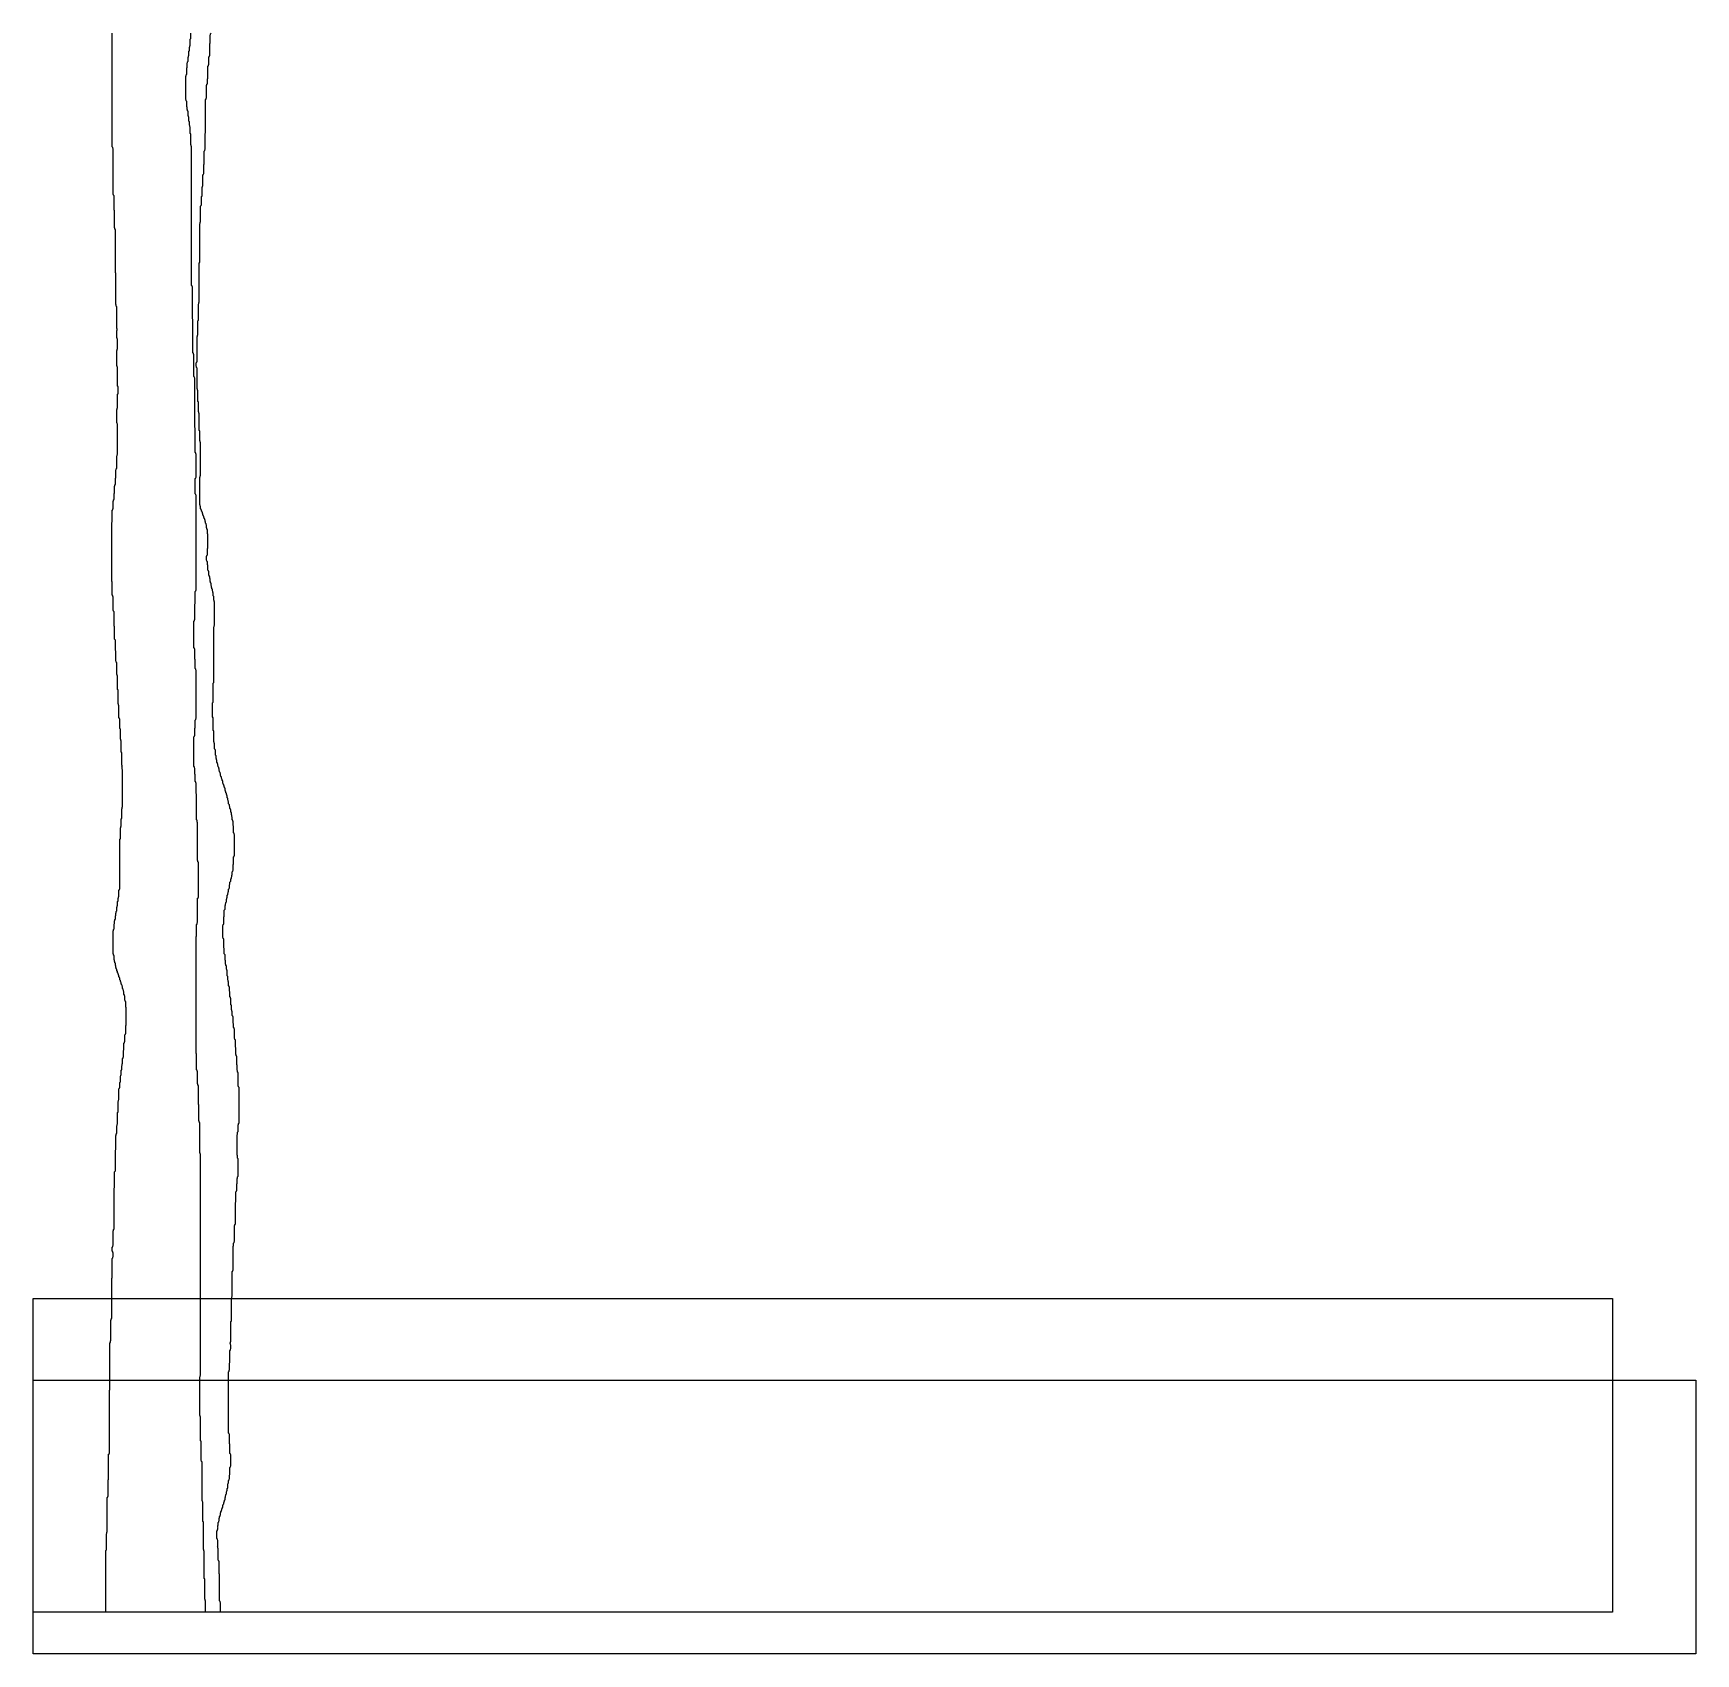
# Model space of a CAD drawing. Header units: metres. Extents: x -303 to 3381, y -92 to 3499.
import ezdxf

# ---------------------------------------------------------------- set-up
doc = ezdxf.new("R2010")
doc.units = ezdxf.units.M
for name, color, linetype in [('Curve_Exist', 63, 'Continuous'), ('CuttingCurve_A', 10, 'Continuous'), ('CuttingCurve_B', 30, 'Continuous'), ('Image', 191, 'Continuous'), ('Solution', 191, 'Continuous')]:
    doc.layers.add(name, color=color, linetype=linetype)
picture_1 = doc.add_image_def('image1.jpg', size_in_pixel=(3684.210526, 606))
picture_2 = doc.add_image_def('image2.png', size_in_pixel=(3500, 695))

msp = doc.modelspace()

# ---------------------------------------------------------------- linework, layer by layer
at = {"layer": 'Curve_Exist'}
for points in [[(-142, 0), (-142, 137), (-141, 138), (-141, 174), (-140, 175), (-140, 177), (-139, 178), (-139, 254), (-138, 255), (-138, 256), (-137, 257), (-137, 293), (-136, 294), (-136, 350), (-134, 352), (-134, 492), (-133, 493), (-133, 597), (-132, 598), (-132, 601), (-131, 602), (-131, 647), (-130, 648), (-130, 650), (-129, 651), (-129, 740), (-128, 741), (-128, 784), (-127, 785), (-127, 787), (-126, 788), (-126, 796), (-127, 797), (-127, 799), (-128, 800), (-128, 809), (-127, 810), (-127, 812), (-126, 813), (-126, 845), (-125, 846), (-125, 848), (-124, 849), (-124, 940), (-123, 941), (-123, 976), (-121, 978), (-121, 1024), (-120, 1025), (-120, 1056), (-119, 1057), (-119, 1060), (-118, 1061), (-118, 1078), (-117, 1079), (-117, 1081), (-116, 1082), (-116, 1107), (-115, 1108), (-115, 1132), (-114, 1133), (-114, 1135), (-113, 1136), (-113, 1160), (-112, 1161), (-112, 1162), (-111, 1163), (-111, 1174), (-110, 1175), (-110, 1188), (-109, 1189), (-109, 1190), (-108, 1191), (-108, 1201), (-107, 1202), (-107, 1211), (-106, 1212), (-106, 1215), (-105, 1216), (-105, 1227), (-104, 1228), (-104, 1230), (-103, 1231), (-103, 1245), (-102, 1246), (-102, 1261), (-101, 1262), (-101, 1264), (-100, 1265), (-100, 1279), (-99, 1280), (-99, 1281), (-98, 1282), (-98, 1300), (-97, 1301), (-97, 1340), (-98, 1341), (-98, 1353), (-99, 1354), (-99, 1355), (-100, 1356), (-100, 1365), (-101, 1366), (-101, 1368), (-102, 1369), (-102, 1375), (-103, 1376), (-103, 1378), (-104, 1379), (-104, 1381), (-105, 1382), (-105, 1386), (-106, 1387), (-106, 1389), (-107, 1390), (-107, 1391), (-108, 1392), (-108, 1395), (-109, 1396), (-109, 1397), (-110, 1398), (-110, 1400), (-111, 1401), (-111, 1405), (-112, 1406), (-112, 1407), (-113, 1408), (-113, 1411), (-114, 1412), (-114, 1413), (-115, 1414), (-115, 1416), (-116, 1417), (-116, 1420), (-118, 1422), (-118, 1425), (-119, 1426), (-119, 1428), (-120, 1429), (-120, 1432), (-121, 1433), (-121, 1438), (-122, 1439), (-122, 1441), (-123, 1442), (-123, 1445), (-124, 1446), (-124, 1455), (-125, 1456), (-125, 1458), (-126, 1459), (-126, 1510), (-125, 1511), (-125, 1513), (-124, 1514), (-124, 1525), (-123, 1526), (-123, 1532), (-122, 1533), (-122, 1535), (-121, 1536), (-121, 1543), (-120, 1544), (-120, 1549), (-119, 1550), (-119, 1553), (-118, 1554), (-118, 1562), (-117, 1563), (-117, 1565), (-116, 1566), (-116, 1575), (-115, 1576), (-115, 1582), (-114, 1583), (-114, 1585), (-113, 1586), (-113, 1600), (-112, 1601), (-112, 1602), (-111, 1603), (-111, 1713), (-110, 1714), (-110, 1738), (-109, 1739), (-109, 1741), (-108, 1742), (-108, 1758), (-107, 1759), (-107, 1780), (-106, 1781), (-106, 1784), (-105, 1785), (-105, 1867), (-106, 1868), (-106, 1872), (-107, 1873), (-106, 1874), (-106, 1876), (-107, 1877), (-107, 1905), (-108, 1906), (-108, 1931), (-109, 1932), (-109, 1934), (-110, 1935), (-110, 1957), (-111, 1958), (-111, 1979), (-112, 1980), (-112, 1981), (-113, 1982), (-113, 2009), (-114, 2010), (-114, 2012), (-115, 2013), (-115, 2044), (-116, 2045), (-116, 2075), (-117, 2076), (-117, 2077), (-118, 2078), (-118, 2104), (-119, 2105), (-119, 2107), (-120, 2108), (-120, 2130), (-121, 2131), (-121, 2154), (-123, 2156), (-123, 2184), (-124, 2185), (-124, 2217), (-125, 2218), (-125, 2219), (-126, 2220), (-126, 2250), (-127, 2251), (-127, 2253), (-128, 2254), (-128, 2283), (-129, 2284), (-129, 2415), (-128, 2416), (-128, 2442), (-127, 2443), (-127, 2445), (-126, 2446), (-126, 2462), (-125, 2463), (-125, 2465), (-124, 2466), (-124, 2479), (-123, 2480), (-123, 2495), (-122, 2496), (-122, 2498), (-121, 2499), (-121, 2513), (-120, 2514), (-120, 2531), (-119, 2532), (-119, 2534), (-118, 2535), (-118, 2562), (-117, 2563), (-117, 2565), (-116, 2566), (-116, 2633), (-117, 2634), (-117, 2635), (-118, 2636), (-118, 2665), (-117, 2666), (-117, 2668), (-116, 2669), (-116, 2699), (-115, 2700), (-115, 2716), (-116, 2717), (-116, 2759), (-117, 2760), (-117, 2761), (-118, 2762), (-118, 2796), (-117, 2797), (-117, 2799), (-116, 2800), (-116, 2821), (-117, 2822), (-117, 2823), (-118, 2824), (-118, 2840), (-117, 2841), (-117, 2844), (-118, 2845), (-118, 2893), (-119, 2894), (-119, 2897), (-120, 2898), (-120, 2967), (-121, 2968), (-121, 3064), (-122, 3065), (-122, 3067), (-123, 3068), (-123, 3106), (-124, 3107), (-124, 3139), (-125, 3140), (-125, 3141), (-126, 3142), (-126, 3243), (-127, 3244), (-127, 3246), (-128, 3247), (-128, 3499)], [(112, 0), (112, 21), (111, 22), (111, 24), (110, 25), (110, 84), (109, 85), (109, 112), (108, 113), (108, 114), (107, 115), (107, 141), (106, 142), (106, 145), (105, 146), (106, 147), (106, 159), (105, 160), (105, 162), (104, 163), (104, 180), (105, 181), (105, 183), (106, 184), (106, 186), (105, 187), (106, 188), (106, 192), (107, 193), (107, 199), (108, 200), (108, 202), (109, 203), (109, 208), (110, 209), (110, 212), (111, 213), (111, 215), (112, 216), (112, 220), (113, 221), (113, 223), (114, 224), (114, 226), (115, 227), (115, 229), (116, 230), (116, 231), (117, 232), (117, 237), (118, 238), (118, 239), (119, 240), (119, 243), (120, 244), (120, 245), (121, 246), (121, 248), (122, 249), (122, 254), (123, 255), (123, 258), (124, 259), (124, 261), (125, 262), (125, 267), (126, 268), (126, 269), (127, 270), (127, 274), (128, 275), (128, 284), (129, 285), (129, 286), (130, 287), (130, 292), (131, 293), (131, 295), (132, 296), (132, 304), (133, 305), (133, 321), (134, 322), (134, 323), (135, 324), (135, 349), (134, 350), (134, 351), (133, 352), (133, 372), (132, 373), (132, 394), (131, 395), (131, 396), (130, 397), (130, 533), (131, 534), (131, 536), (132, 537), (132, 552), (133, 553), (133, 580), (134, 581), (134, 583), (135, 584), (135, 592), (134, 593), (134, 595), (133, 596), (134, 597), (134, 599), (135, 600), (135, 644), (136, 645), (136, 696), (137, 697), (137, 699), (138, 700), (138, 755), (139, 756), (139, 757), (140, 758), (140, 811), (141, 812), (141, 818), (142, 819), (142, 821), (143, 822), (143, 857), (144, 858), (144, 859), (145, 860), (145, 908), (146, 909), (146, 931), (147, 932), (147, 933), (148, 934), (148, 949), (149, 950), (149, 961), (150, 962), (150, 965), (151, 966), (151, 1005), (150, 1006), (150, 1012), (149, 1013), (149, 1058), (150, 1059), (150, 1064), (151, 1065), (151, 1080), (152, 1081), (152, 1083), (153, 1084), (153, 1163), (152, 1164), (152, 1165), (151, 1166), (151, 1196), (150, 1197), (150, 1200), (149, 1201), (149, 1212), (148, 1213), (148, 1232), (147, 1233), (147, 1235), (146, 1236), (146, 1251), (145, 1252), (145, 1268), (144, 1269), (144, 1270), (143, 1271), (143, 1292), (142, 1293), (142, 1295), (141, 1296), (141, 1304), (140, 1305), (140, 1319), (139, 1320), (139, 1321), (138, 1322), (138, 1331), (137, 1332), (137, 1334), (136, 1335), (136, 1345), (135, 1346), (135, 1360), (134, 1361), (134, 1363), (133, 1364), (133, 1375), (132, 1376), (132, 1385), (131, 1386), (131, 1387), (130, 1388), (130, 1397), (129, 1398), (129, 1400), (128, 1401), (128, 1409), (127, 1410), (127, 1422), (126, 1423), (126, 1424), (125, 1425), (125, 1432), (124, 1433), (124, 1435), (123, 1436), (123, 1444), (122, 1445), (122, 1457), (120, 1459), (120, 1471), (119, 1472), (119, 1492), (118, 1493), (118, 1494), (117, 1495), (117, 1522), (118, 1523), (118, 1524), (119, 1525), (119, 1541), (120, 1542), (120, 1556), (122, 1558), (122, 1566), (123, 1567), (123, 1570), (124, 1571), (124, 1573), (125, 1574), (125, 1580), (126, 1581), (126, 1583), (127, 1584), (127, 1589), (128, 1590), (128, 1593), (129, 1594), (129, 1596), (130, 1597), (130, 1602), (131, 1603), (131, 1604), (132, 1605), (132, 1612), (133, 1613), (133, 1618), (135, 1620), (135, 1625), (136, 1626), (136, 1629), (137, 1630), (137, 1633), (138, 1634), (138, 1641), (139, 1642), (139, 1643), (140, 1644), (140, 1657), (141, 1658), (141, 1674), (142, 1675), (142, 1676), (143, 1677), (143, 1723), (142, 1724), (142, 1726), (141, 1727), (141, 1742), (140, 1743), (140, 1752), (139, 1753), (139, 1755), (138, 1756), (138, 1762), (137, 1763), (137, 1766), (136, 1767), (136, 1772), (135, 1773), (135, 1778), (134, 1779), (134, 1780), (133, 1781), (133, 1785), (132, 1786), (132, 1789), (130, 1791), (130, 1796), (129, 1797), (129, 1799), (128, 1800), (128, 1804), (127, 1805), (127, 1809), (126, 1810), (126, 1811), (125, 1812), (125, 1815), (124, 1816), (124, 1818), (123, 1819), (123, 1820), (122, 1821), (122, 1826), (121, 1827), (121, 1828), (120, 1829), (120, 1831), (119, 1832), (119, 1834), (118, 1835), (118, 1836), (117, 1837), (117, 1842), (116, 1843), (116, 1845), (115, 1846), (115, 1847), (114, 1848), (114, 1851), (113, 1852), (113, 1853), (112, 1854), (112, 1858), (111, 1859), (111, 1861), (110, 1862), (110, 1864), (109, 1865), (109, 1869), (108, 1870), (108, 1872), (107, 1873), (107, 1875), (106, 1876), (106, 1879), (105, 1880), (105, 1882), (104, 1883), (104, 1888), (103, 1889), (103, 1891), (102, 1892), (102, 1898), (101, 1899), (101, 1910), (100, 1911), (100, 1912), (99, 1913), (99, 1925), (98, 1926), (98, 1928), (97, 1929), (97, 1953), (96, 1954), (96, 1982), (94, 1984), (94, 2015), (96, 2017), (96, 2059), (97, 2060), (97, 2183), (98, 2184), (98, 2186), (99, 2187), (99, 2239), (98, 2240), (98, 2242), (97, 2243), (97, 2251), (96, 2252), (96, 2259), (95, 2260), (95, 2262), (94, 2263), (94, 2267), (93, 2268), (93, 2270), (92, 2271), (92, 2274), (91, 2275), (91, 2280), (90, 2281), (90, 2283), (89, 2284), (89, 2290), (88, 2291), (88, 2295), (87, 2296), (87, 2297), (86, 2298), (86, 2306), (85, 2307), (85, 2308), (84, 2309), (84, 2320), (83, 2321), (83, 2328), (82, 2329), (82, 2330), (81, 2331), (81, 2340), (82, 2341), (82, 2342), (83, 2343), (83, 2357), (84, 2358), (84, 2389), (83, 2390), (83, 2399), (82, 2400), (82, 2402), (81, 2403), (81, 2409), (80, 2410), (80, 2412), (79, 2413), (79, 2416), (78, 2417), (78, 2420), (77, 2421), (77, 2423), (76, 2424), (76, 2425), (75, 2426), (75, 2428), (74, 2429), (74, 2430), (73, 2431), (73, 2434), (72, 2435), (72, 2437), (71, 2438), (71, 2439), (70, 2440), (70, 2442), (69, 2443), (69, 2444), (68, 2445), (68, 2450), (67, 2451), (67, 2453), (66, 2454), (66, 2515), (67, 2516), (67, 2518), (68, 2519), (68, 2592), (67, 2593), (67, 2595), (66, 2596), (66, 2618), (65, 2619), (65, 2656), (64, 2657), (64, 2659), (63, 2660), (63, 2682), (62, 2683), (62, 2707), (61, 2708), (61, 2710), (60, 2711), (60, 2757), (59, 2758), (59, 2760), (58, 2761), (58, 2768), (59, 2769), (59, 2770), (60, 2771), (60, 2827), (61, 2828), (61, 2830), (62, 2831), (62, 2862), (63, 2863), (63, 2899), (64, 2900), (64, 2902), (65, 2903), (65, 2990), (66, 2991), (66, 3077), (67, 3078), (67, 3080), (68, 3081), (68, 3116), (69, 3117), (69, 3118), (70, 3119), (70, 3137), (71, 3138), (71, 3158), (72, 3159), (72, 3160), (73, 3161), (73, 3185), (74, 3186), (74, 3187), (75, 3188), (75, 3208), (76, 3209), (76, 3238), (77, 3239), (77, 3241), (78, 3242), (78, 3277), (79, 3278), (79, 3352), (80, 3353), (80, 3355), (81, 3356), (81, 3384), (82, 3385), (82, 3386), (83, 3387), (83, 3398), (84, 3399), (84, 3426), (85, 3427), (85, 3429), (86, 3430), (86, 3446), (87, 3447), (87, 3448), (88, 3449), (88, 3476), (89, 3477), (89, 3495), (90, 3496), (90, 3498), (91, 3499)]]:
    msp.add_lwpolyline(points, dxfattribs=at)
at = {"layer": 'CuttingCurve_A'}
msp.add_lwpolyline([(-142, 0), (-142, 137), (-141, 138), (-141, 174), (-140, 175), (-140, 177), (-139, 178), (-139, 254), (-138, 255), (-138, 256), (-137, 257), (-137, 293), (-136, 294), (-136, 350), (-134, 352), (-134, 492), (-133, 493), (-133, 597), (-132, 598), (-132, 601), (-131, 602), (-131, 647), (-130, 648), (-130, 650), (-129, 651), (-129, 740), (-128, 741), (-128, 784), (-127, 785), (-127, 787), (-126, 788), (-126, 796), (-127, 797), (-127, 799), (-128, 800), (-128, 809), (-127, 810), (-127, 812), (-126, 813), (-126, 845), (-125, 846), (-125, 848), (-124, 849), (-124, 940), (-123, 941), (-123, 976), (-121, 978), (-121, 1024), (-120, 1025), (-120, 1056), (-119, 1057), (-119, 1060), (-118, 1061), (-118, 1078), (-117, 1079), (-117, 1081), (-116, 1082), (-116, 1107), (-115, 1108), (-115, 1132), (-114, 1133), (-114, 1135), (-113, 1136), (-113, 1160), (-112, 1161), (-112, 1162), (-111, 1163), (-111, 1174), (-110, 1175), (-110, 1188), (-109, 1189), (-109, 1190), (-108, 1191), (-108, 1201), (-107, 1202), (-107, 1211), (-106, 1212), (-106, 1215), (-105, 1216), (-105, 1227), (-104, 1228), (-104, 1230), (-103, 1231), (-103, 1245), (-102, 1246), (-102, 1261), (-101, 1262), (-101, 1264), (-100, 1265), (-100, 1279), (-99, 1280), (-99, 1281), (-98, 1282), (-98, 1300), (-97, 1301), (-97, 1340), (-98, 1341), (-98, 1353), (-99, 1354), (-99, 1355), (-100, 1356), (-100, 1365), (-101, 1366), (-101, 1368), (-102, 1369), (-102, 1375), (-103, 1376), (-103, 1378), (-104, 1379), (-104, 1381), (-105, 1382), (-105, 1386), (-106, 1387), (-106, 1389), (-107, 1390), (-107, 1391), (-108, 1392), (-108, 1395), (-109, 1396), (-109, 1397), (-110, 1398), (-110, 1400), (-111, 1401), (-111, 1405), (-112, 1406), (-112, 1407), (-113, 1408), (-113, 1411), (-114, 1412), (-114, 1413), (-115, 1414), (-115, 1416), (-116, 1417), (-116, 1420), (-118, 1422), (-118, 1425), (-119, 1426), (-119, 1428), (-120, 1429), (-120, 1432), (-121, 1433), (-121, 1438), (-122, 1439), (-122, 1441), (-123, 1442), (-123, 1445), (-124, 1446), (-124, 1455), (-125, 1456), (-125, 1458), (-126, 1459), (-126, 1510), (-125, 1511), (-125, 1513), (-124, 1514), (-124, 1525), (-123, 1526), (-123, 1532), (-122, 1533), (-122, 1535), (-121, 1536), (-121, 1543), (-120, 1544), (-120, 1549), (-119, 1550), (-119, 1553), (-118, 1554), (-118, 1562), (-117, 1563), (-117, 1565), (-116, 1566), (-116, 1575), (-115, 1576), (-115, 1582), (-114, 1583), (-114, 1585), (-113, 1586), (-113, 1600), (-112, 1601), (-112, 1602), (-111, 1603), (-111, 1713), (-110, 1714), (-110, 1738), (-109, 1739), (-109, 1741), (-108, 1742), (-108, 1758), (-107, 1759), (-107, 1780), (-106, 1781), (-106, 1784), (-105, 1785), (-105, 1867), (-106, 1868), (-106, 1872), (-107, 1873), (-106, 1874), (-106, 1876), (-107, 1877), (-107, 1905), (-108, 1906), (-108, 1931), (-109, 1932), (-109, 1934), (-110, 1935), (-110, 1957), (-111, 1958), (-111, 1979), (-112, 1980), (-112, 1981), (-113, 1982), (-113, 2009), (-114, 2010), (-114, 2012), (-115, 2013), (-115, 2044), (-116, 2045), (-116, 2075), (-117, 2076), (-117, 2077), (-118, 2078), (-118, 2104), (-119, 2105), (-119, 2107), (-120, 2108), (-120, 2130), (-121, 2131), (-121, 2154), (-123, 2156), (-123, 2184), (-124, 2185), (-124, 2217), (-125, 2218), (-125, 2219), (-126, 2220), (-126, 2250), (-127, 2251), (-127, 2253), (-128, 2254), (-128, 2283), (-129, 2284), (-129, 2415), (-128, 2416), (-128, 2442), (-127, 2443), (-127, 2445), (-126, 2446), (-126, 2462), (-125, 2463), (-125, 2465), (-124, 2466), (-124, 2479), (-123, 2480), (-123, 2495), (-122, 2496), (-122, 2498), (-121, 2499), (-121, 2513), (-120, 2514), (-120, 2531), (-119, 2532), (-119, 2534), (-118, 2535), (-118, 2562), (-117, 2563), (-117, 2565), (-116, 2566), (-116, 2633), (-117, 2634), (-117, 2635), (-118, 2636), (-118, 2665), (-117, 2666), (-117, 2668), (-116, 2669), (-116, 2699), (-115, 2700), (-115, 2716), (-116, 2717), (-116, 2759), (-117, 2760), (-117, 2761), (-118, 2762), (-118, 2796), (-117, 2797), (-117, 2799), (-116, 2800), (-116, 2821), (-117, 2822), (-117, 2823), (-118, 2824), (-118, 2840), (-117, 2841), (-117, 2844), (-118, 2845), (-118, 2893), (-119, 2894), (-119, 2897), (-120, 2898), (-120, 2967), (-121, 2968), (-121, 3064), (-122, 3065), (-122, 3067), (-123, 3068), (-123, 3106), (-124, 3107), (-124, 3139), (-125, 3140), (-125, 3141), (-126, 3142), (-126, 3243), (-127, 3244), (-127, 3246), (-128, 3247), (-128, 3499)], dxfattribs=at)
at = {"layer": 'CuttingCurve_B'}
msp.add_lwpolyline([(79, 0), (79, 25), (78, 26), (78, 28), (77, 29), (77, 74), (76, 75), (76, 135), (75, 136), (75, 138), (74, 139), (74, 200), (73, 201), (73, 244), (72, 245), (72, 246), (71, 247), (71, 333), (70, 334), (70, 335), (69, 336), (69, 379), (68, 380), (68, 433), (67, 434), (67, 435), (66, 436), (66, 521), (67, 522), (67, 524), (68, 525), (68, 1015), (67, 1016), (67, 1017), (66, 1018), (66, 1085), (65, 1086), (65, 1088), (64, 1089), (64, 1124), (63, 1125), (63, 1167), (62, 1168), (62, 1170), (61, 1171), (61, 1198), (60, 1199), (60, 1201), (59, 1202), (59, 1237), (58, 1238), (58, 1497), (59, 1498), (59, 1524), (60, 1525), (60, 1528), (61, 1529), (61, 1582), (63, 1584), (63, 1662), (62, 1663), (62, 1665), (61, 1666), (61, 1750), (60, 1751), (60, 1755), (59, 1756), (59, 1813), (58, 1814), (58, 1837), (57, 1838), (57, 1840), (56, 1841), (56, 1856), (55, 1857), (55, 1870), (54, 1871), (54, 1873), (53, 1874), (53, 1940), (54, 1941), (54, 1942), (55, 1943), (55, 1959), (56, 1960), (56, 1977), (57, 1978), (57, 1980), (58, 1981), (58, 2087), (57, 2088), (57, 2090), (56, 2091), (56, 2111), (55, 2112), (55, 2134), (54, 2135), (54, 2136), (53, 2137), (53, 2196), (54, 2197), (54, 2199), (55, 2200), (55, 2234), (56, 2235), (56, 2262), (57, 2263), (57, 2264), (58, 2265), (58, 2475), (57, 2476), (57, 2477), (56, 2478), (56, 2512), (57, 2513), (57, 2514), (58, 2515), (58, 2566), (57, 2567), (57, 2569), (56, 2570), (56, 2624), (55, 2625), (55, 2735), (54, 2736), (54, 2737), (53, 2738), (53, 2787), (52, 2788), (52, 2790), (51, 2791), (51, 2865), (50, 2866), (50, 2937), (49, 2938), (49, 2939), (48, 2940), (48, 3248), (47, 3249), (47, 3251), (46, 3252), (46, 3276), (45, 3277), (45, 3291), (44, 3292), (44, 3294), (43, 3295), (43, 3303), (42, 3304), (42, 3313), (41, 3314), (41, 3315), (40, 3316), (40, 3326), (39, 3327), (39, 3329), (38, 3330), (38, 3335), (37, 3336), (37, 3348), (36, 3349), (36, 3351), (35, 3352), (35, 3404), (36, 3405), (36, 3407), (37, 3408), (37, 3422), (38, 3423), (38, 3433), (39, 3434), (39, 3436), (40, 3437), (40, 3446), (41, 3447), (41, 3449), (42, 3450), (42, 3459), (43, 3460), (43, 3468), (44, 3469), (44, 3471), (45, 3472), (45, 3486), (46, 3487), (46, 3499)], dxfattribs=at)

# ---------------------------------------------------------------- pictures from other files: only their frames are drawn
at = {"layer": 'Image'}
image = msp.add_image(picture_1, insert=(-303, -92.1), size_in_units=(3684.2, 606), dxfattribs=at)
at = {"layer": 'Solution'}
image = msp.add_image(picture_2, insert=(-303, 0), size_in_units=(3500, 695), dxfattribs=at)

doc.saveas('drawing.dxf')
